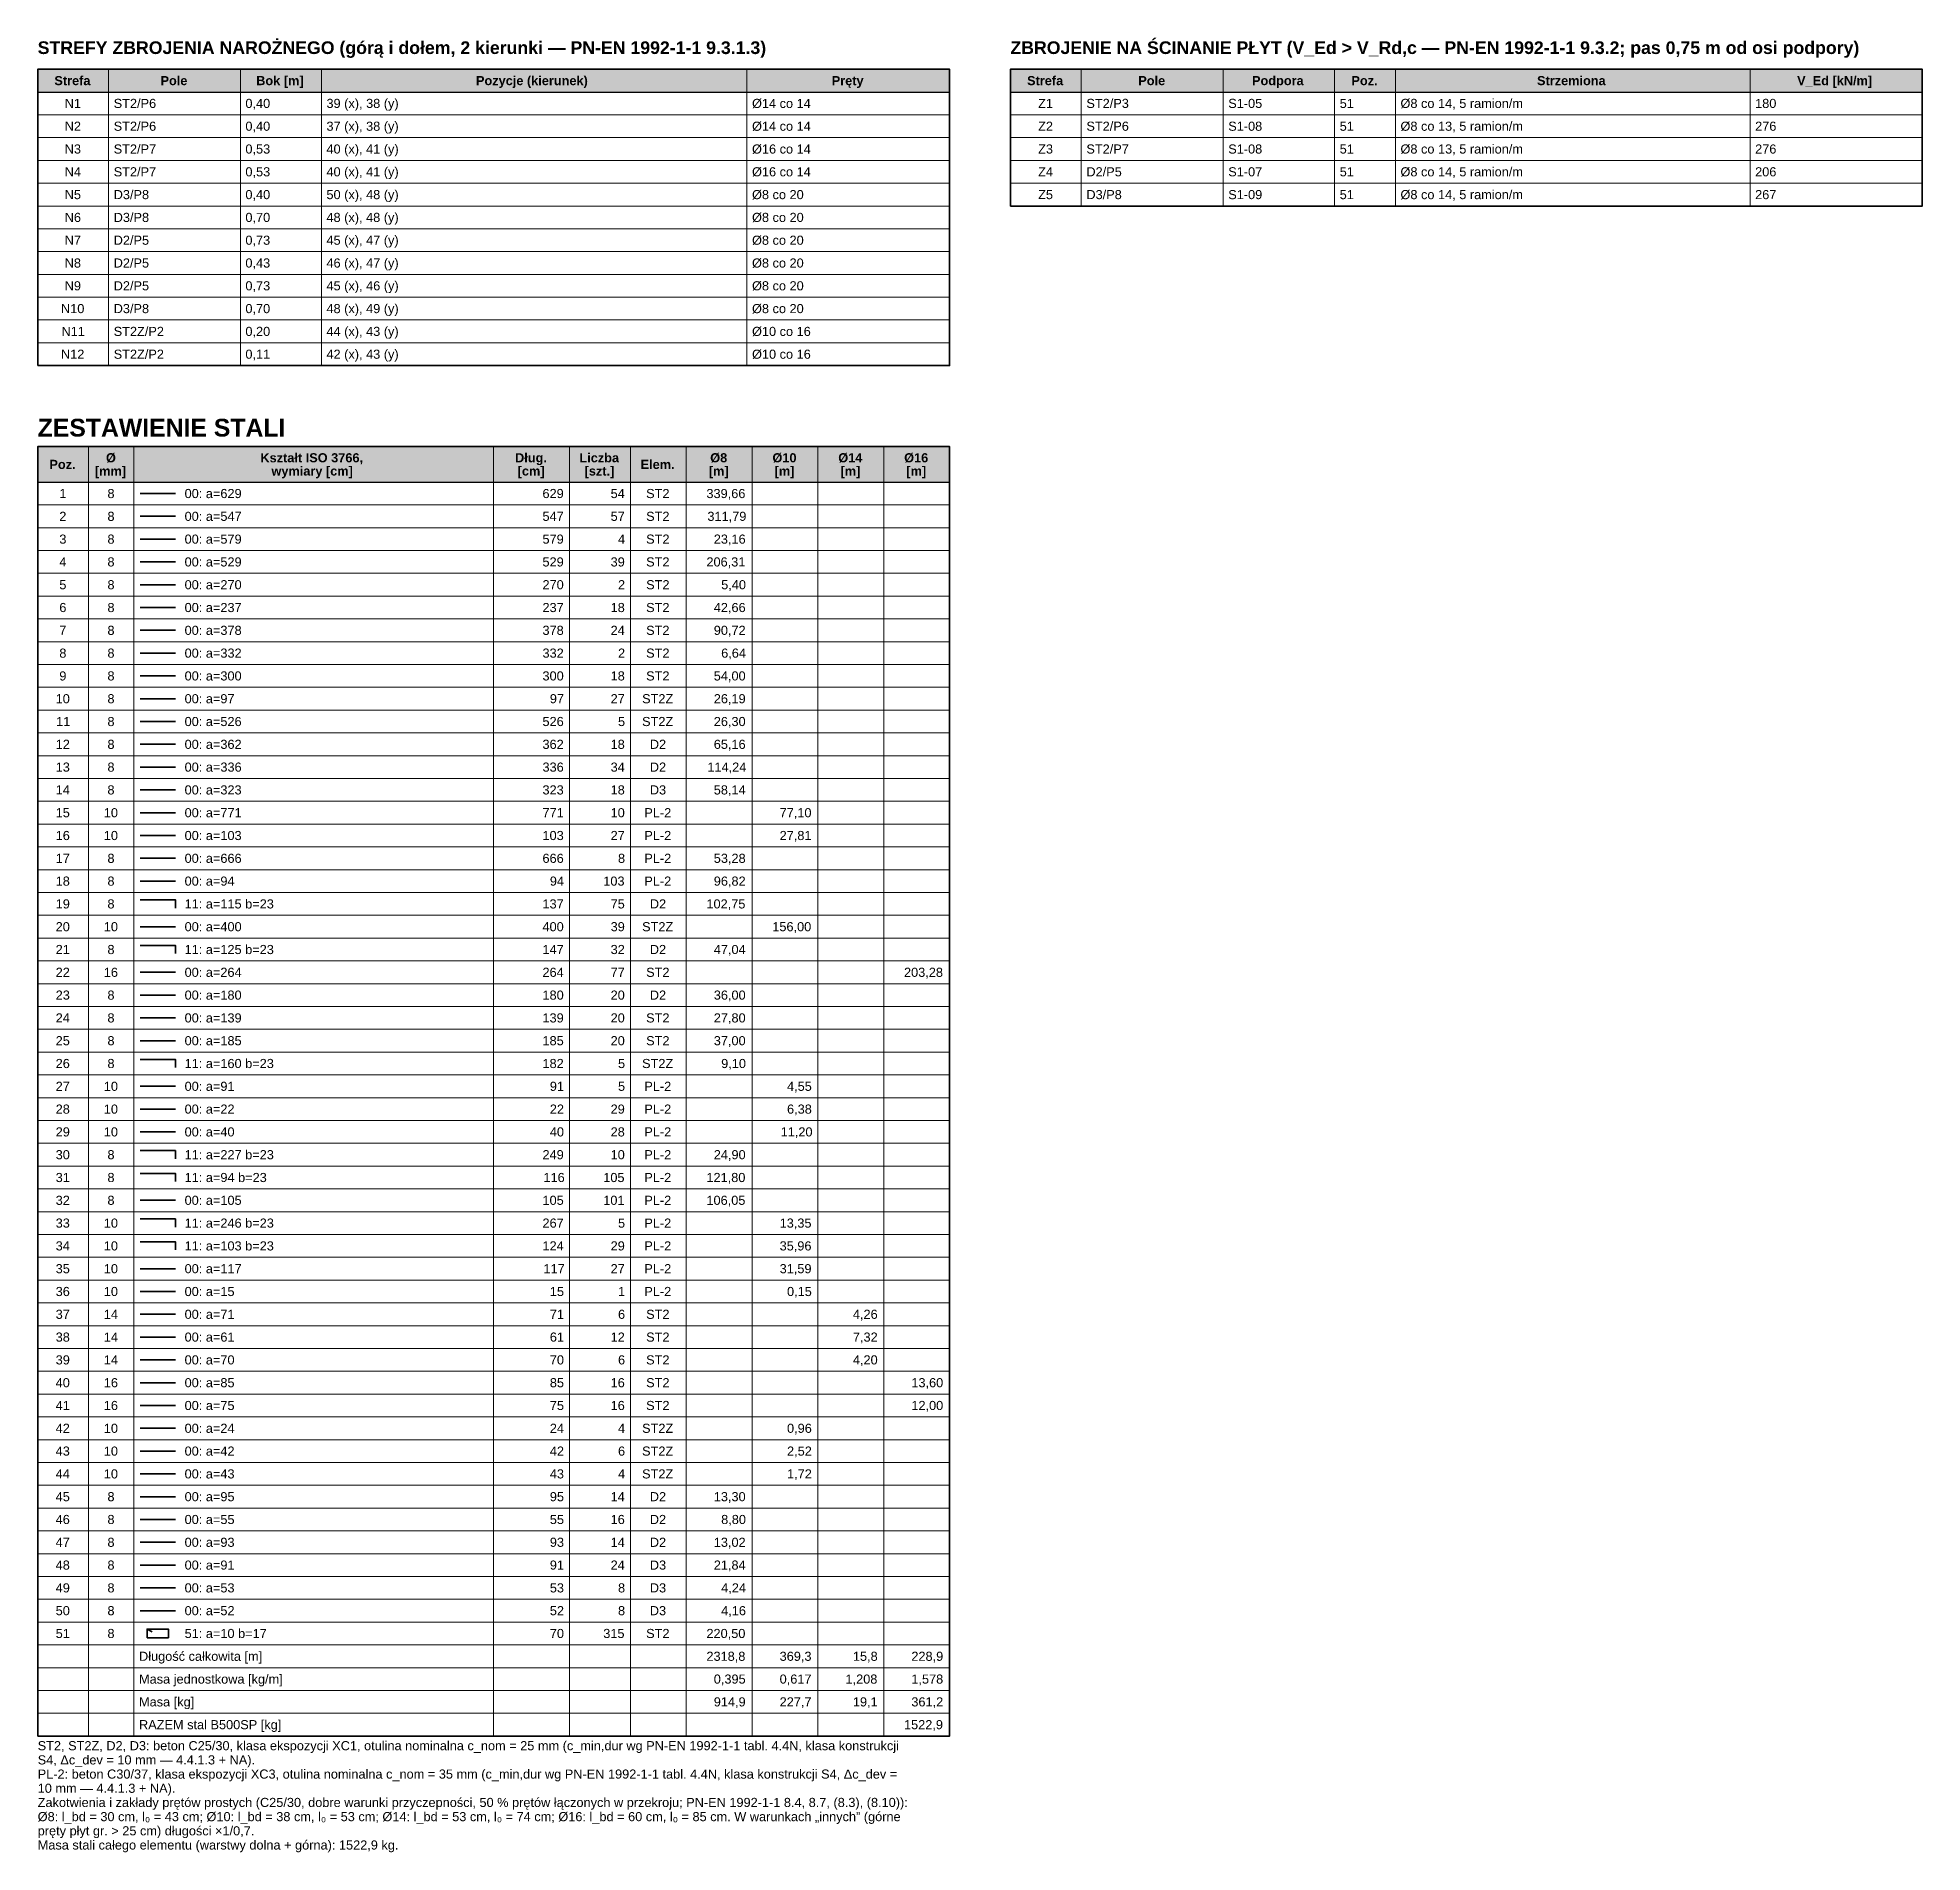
# Model space of a CAD drawing. Header units: metres. Extents: x 0 to 0.372, y -0.358 to 0.
import ezdxf

# ---------------------------------------------------------------- set-up
doc = ezdxf.new("R2010")
doc.units = ezdxf.units.M
doc.layers.add('A-WIDOK', color=7, linetype='Continuous', lineweight=25)
doc.layers.add('R-OPISY', color=7, linetype='Continuous', lineweight=25)
doc.styles.add('PL_ARIAL', font='arial.ttf')
doc.styles.add('PL_ARIAL_B', font='arialbd.ttf')

msp = doc.modelspace()

# ---------------------------------------------------------------- hatches: boundary and pattern name
at = {"layer": 'R-OPISY', "true_color": 0xeeeeee}
for points in [[(0, -0.0105), (0.18, -0.0105), (0.18, -0.006), (0, -0.006)], [(0.192, -0.0105), (0.372, -0.0105), (0.372, -0.006), (0.192, -0.006)], [(0, -0.0875), (0.18, -0.0875), (0.18, -0.0805), (0, -0.0805)]]:
    msp.add_hatch(color=7, dxfattribs=at).paths.add_polyline_path(points)

# ---------------------------------------------------------------- linework, layer by layer
at = {"layer": 'R-OPISY', "lineweight": 35, "ltscale": 0.001}
for points in [[(0, -0.0645), (0.18, -0.0645), (0.18, -0.006), (0, -0.006)], [(0.192, -0.033), (0.372, -0.033), (0.372, -0.006), (0.192, -0.006)], [(0, -0.335), (0.18, -0.335), (0.18, -0.0805), (0, -0.0805)], [(0.0216, -0.31561), (0.0258, -0.31561), (0.0258, -0.31389), (0.0216, -0.31389)]]:
    msp.add_lwpolyline(points, close=True, dxfattribs=at)
at = {"layer": 'R-OPISY', "lineweight": 13, "ltscale": 0.001}
for points in [[(0.014, -0.0645), (0.014, -0.006)], [(0.04, -0.0645), (0.04, -0.006)], [(0.056, -0.0645), (0.056, -0.006)], [(0.14, -0.0645), (0.14, -0.006)], [(0.206, -0.033), (0.206, -0.006)], [(0.234, -0.033), (0.234, -0.006)], [(0.256, -0.033), (0.256, -0.006)], [(0.268, -0.033), (0.268, -0.006)], [(0.338, -0.033), (0.338, -0.006)], [(0, -0.015), (0.18, -0.015)], [(0.192, -0.015), (0.372, -0.015)], [(0, -0.0195), (0.18, -0.0195)], [(0.192, -0.0195), (0.372, -0.0195)], [(0, -0.024), (0.18, -0.024)], [(0.192, -0.024), (0.372, -0.024)], [(0, -0.0285), (0.18, -0.0285)], [(0.192, -0.0285), (0.372, -0.0285)], [(0, -0.033), (0.18, -0.033)], [(0.192, -0.033), (0.372, -0.033)], [(0, -0.0375), (0.18, -0.0375)], [(0, -0.042), (0.18, -0.042)], [(0, -0.0465), (0.18, -0.0465)], [(0, -0.051), (0.18, -0.051)], [(0, -0.0555), (0.18, -0.0555)], [(0, -0.06), (0.18, -0.06)], [(0, -0.0645), (0.18, -0.0645)], [(0.01, -0.335), (0.01, -0.0805)], [(0.019, -0.335), (0.019, -0.0805)], [(0.09, -0.335), (0.09, -0.0805)], [(0.105, -0.335), (0.105, -0.0805)], [(0.117, -0.335), (0.117, -0.0805)], [(0.128, -0.335), (0.128, -0.0805)], [(0.141, -0.335), (0.141, -0.0805)], [(0.154, -0.335), (0.154, -0.0805)], [(0.167, -0.335), (0.167, -0.0805)], [(0, -0.092), (0.18, -0.092)], [(0, -0.0965), (0.18, -0.0965)], [(0, -0.101), (0.18, -0.101)], [(0, -0.1055), (0.18, -0.1055)], [(0, -0.11), (0.18, -0.11)], [(0, -0.1145), (0.18, -0.1145)], [(0, -0.119), (0.18, -0.119)], [(0, -0.1235), (0.18, -0.1235)], [(0, -0.128), (0.18, -0.128)], [(0, -0.1325), (0.18, -0.1325)], [(0, -0.137), (0.18, -0.137)], [(0, -0.1415), (0.18, -0.1415)], [(0, -0.146), (0.18, -0.146)], [(0, -0.1505), (0.18, -0.1505)], [(0, -0.155), (0.18, -0.155)], [(0, -0.1595), (0.18, -0.1595)], [(0, -0.164), (0.18, -0.164)], [(0, -0.1685), (0.18, -0.1685)], [(0, -0.173), (0.18, -0.173)], [(0, -0.1775), (0.18, -0.1775)], [(0, -0.182), (0.18, -0.182)], [(0, -0.1865), (0.18, -0.1865)], [(0, -0.191), (0.18, -0.191)], [(0, -0.1955), (0.18, -0.1955)], [(0, -0.2), (0.18, -0.2)], [(0, -0.2045), (0.18, -0.2045)], [(0, -0.209), (0.18, -0.209)], [(0, -0.2135), (0.18, -0.2135)], [(0, -0.218), (0.18, -0.218)], [(0, -0.2225), (0.18, -0.2225)], [(0, -0.227), (0.18, -0.227)], [(0, -0.2315), (0.18, -0.2315)], [(0, -0.236), (0.18, -0.236)], [(0, -0.2405), (0.18, -0.2405)], [(0, -0.245), (0.18, -0.245)], [(0, -0.2495), (0.18, -0.2495)], [(0, -0.254), (0.18, -0.254)], [(0, -0.2585), (0.18, -0.2585)], [(0, -0.263), (0.18, -0.263)], [(0, -0.2675), (0.18, -0.2675)], [(0, -0.272), (0.18, -0.272)], [(0, -0.2765), (0.18, -0.2765)], [(0, -0.281), (0.18, -0.281)], [(0, -0.2855), (0.18, -0.2855)], [(0, -0.29), (0.18, -0.29)], [(0, -0.2945), (0.18, -0.2945)], [(0, -0.299), (0.18, -0.299)], [(0, -0.3035), (0.18, -0.3035)], [(0, -0.308), (0.18, -0.308)], [(0, -0.3125), (0.18, -0.3125)], [(0, -0.317), (0.18, -0.317)], [(0, -0.3215), (0.18, -0.3215)], [(0, -0.326), (0.18, -0.326)], [(0, -0.3305), (0.18, -0.3305)], [(0, -0.335), (0.18, -0.335)]]:
    msp.add_lwpolyline(points, dxfattribs=at)
at = {"layer": 'R-OPISY', "lineweight": 25, "ltscale": 0.001}
for points in [[(0, -0.0105), (0.18, -0.0105)], [(0.192, -0.0105), (0.372, -0.0105)], [(0, -0.0875), (0.18, -0.0875)]]:
    msp.add_lwpolyline(points, dxfattribs=at)
at = {"layer": 'R-OPISY', "lineweight": 35, "ltscale": 0.001}
for points in [[(0.0202, -0.08975), (0.0272, -0.08975)], [(0.0202, -0.09425), (0.0272, -0.09425)], [(0.0202, -0.09875), (0.0272, -0.09875)], [(0.0202, -0.10325), (0.0272, -0.10325)], [(0.0202, -0.10775), (0.0272, -0.10775)], [(0.0202, -0.11225), (0.0272, -0.11225)], [(0.0202, -0.11675), (0.0272, -0.11675)], [(0.0202, -0.12125), (0.0272, -0.12125)], [(0.0202, -0.12575), (0.0272, -0.12575)], [(0.0202, -0.13025), (0.0272, -0.13025)], [(0.0202, -0.13475), (0.0272, -0.13475)], [(0.0202, -0.13925), (0.0272, -0.13925)], [(0.0202, -0.14375), (0.0272, -0.14375)], [(0.0202, -0.14825), (0.0272, -0.14825)], [(0.0202, -0.15275), (0.0272, -0.15275)], [(0.0202, -0.15725), (0.0272, -0.15725)], [(0.0202, -0.16175), (0.0272, -0.16175)], [(0.0202, -0.16625), (0.0272, -0.16625)], [(0.0202, -0.16994), (0.0272, -0.16994), (0.0272, -0.17156)], [(0.0202, -0.17525), (0.0272, -0.17525)], [(0.0202, -0.17894), (0.0272, -0.17894), (0.0272, -0.18056)], [(0.0202, -0.18425), (0.0272, -0.18425)], [(0.0202, -0.18875), (0.0272, -0.18875)], [(0.0202, -0.19325), (0.0272, -0.19325)], [(0.0202, -0.19775), (0.0272, -0.19775)], [(0.0202, -0.20144), (0.0272, -0.20144), (0.0272, -0.20306)], [(0.0202, -0.20675), (0.0272, -0.20675)], [(0.0202, -0.21125), (0.0272, -0.21125)], [(0.0202, -0.21575), (0.0272, -0.21575)], [(0.0202, -0.21944), (0.0272, -0.21944), (0.0272, -0.22106)], [(0.0202, -0.22394), (0.0272, -0.22394), (0.0272, -0.22556)], [(0.0202, -0.22925), (0.0272, -0.22925)], [(0.0202, -0.23294), (0.0272, -0.23294), (0.0272, -0.23456)], [(0.0202, -0.23744), (0.0272, -0.23744), (0.0272, -0.23906)], [(0.0202, -0.24275), (0.0272, -0.24275)], [(0.0202, -0.24725), (0.0272, -0.24725)], [(0.0202, -0.25175), (0.0272, -0.25175)], [(0.0202, -0.25625), (0.0272, -0.25625)], [(0.0202, -0.26075), (0.0272, -0.26075)], [(0.0202, -0.26525), (0.0272, -0.26525)], [(0.0202, -0.26975), (0.0272, -0.26975)], [(0.0202, -0.27425), (0.0272, -0.27425)], [(0.0202, -0.27875), (0.0272, -0.27875)], [(0.0202, -0.28325), (0.0272, -0.28325)], [(0.0202, -0.28775), (0.0272, -0.28775)], [(0.0202, -0.29225), (0.0272, -0.29225)], [(0.0202, -0.29675), (0.0272, -0.29675)], [(0.0202, -0.30125), (0.0272, -0.30125)], [(0.0202, -0.30575), (0.0272, -0.30575)], [(0.0202, -0.31025), (0.0272, -0.31025)], [(0.0216, -0.31389), (0.02258, -0.31443)]]:
    msp.add_lwpolyline(points, dxfattribs=at)

# ---------------------------------------------------------------- texts
at = {"layer": 'A-WIDOK', "style": 'PL_ARIAL'}
for s, p in [('ST2, ST2Z, D2, D3: beton C25/30, klasa ekspozycji XC1, otulina nominalna c_nom = 25 mm (c_min,dur wg PN-EN 1992-1-1 tabl. 4.4N, klasa konstrukcji', (0, -0.3378)), ('S4, Δc_dev = 10 mm — 4.4.1.3 + NA).', (0, -0.3406)), ('PL-2: beton C30/37, klasa ekspozycji XC3, otulina nominalna c_nom = 35 mm (c_min,dur wg PN-EN 1992-1-1 tabl. 4.4N, klasa konstrukcji S4, Δc_dev =', (0, -0.3434)), ('10 mm — 4.4.1.3 + NA).', (0, -0.3462)), ('Zakotwienia i zakłady prętów prostych (C25/30, dobre warunki przyczepności, 50 % prętów łączonych w przekroju; PN-EN 1992-1-1 8.4, 8.7, (8.3), (8.10)):', (0, -0.349)), ('Ø8: l_bd = 30 cm, l₀ = 43 cm; Ø10: l_bd = 38 cm, l₀ = 53 cm; Ø14: l_bd = 53 cm, l₀ = 74 cm; Ø16: l_bd = 60 cm, l₀ = 85 cm. W warunkach „innych” (górne', (0, -0.3518)), ('pręty płyt gr. > 25 cm) długości ×1/0,7.', (0, -0.3546)), ('Masa stali całego elementu (warstwy dolna + górna): 1522,9 kg.', (0, -0.3574))]:
    msp.add_text(s, height=0.0018, dxfattribs=at).set_placement(p)
at = {"layer": 'R-OPISY'}
for s, height, style, p in [('STREFY ZBROJENIA NAROŻNEGO (górą i dołem, 2 kierunki — PN-EN 1992-1-1 9.3.1.3)', 0.0025, 'PL_ARIAL_B', (0, -0.003)), ('ZBROJENIE NA ŚCINANIE PŁYT (V_Ed > V_Rd,c — PN-EN 1992-1-1 9.3.2; pas 0,75 m od osi podpory)', 0.0025, 'PL_ARIAL_B', (0.192, -0.003)), ('Strefa', 0.0018, 'PL_ARIAL_B', (0.00329, -0.00915)), ('Pole', 0.0018, 'PL_ARIAL_B', (0.02424, -0.00915)), ('Bok [m]', 0.0018, 'PL_ARIAL_B', (0.04313, -0.00915)), ('Pozycje (kierunek)', 0.0018, 'PL_ARIAL_B', (0.08651, -0.00915)), ('Pręty', 0.0018, 'PL_ARIAL_B', (0.15673, -0.00915)), ('Strefa', 0.0018, 'PL_ARIAL_B', (0.19529, -0.00915)), ('Pole', 0.0018, 'PL_ARIAL_B', (0.21724, -0.00915)), ('Podpora', 0.0018, 'PL_ARIAL_B', (0.23969, -0.00915)), ('Poz.', 0.0018, 'PL_ARIAL_B', (0.25931, -0.00915)), ('Strzemiona', 0.0018, 'PL_ARIAL_B', (0.29595, -0.00915)), ('V_Ed [kN/m]', 0.0018, 'PL_ARIAL_B', (0.34729, -0.00915)), ('N1', 0.0018, 'PL_ARIAL', (0.00533, -0.01365)), ('ST2/P6', 0.0018, 'PL_ARIAL', (0.015, -0.01365)), ('0,40', 0.0018, 'PL_ARIAL', (0.041, -0.01365)), ('39 (x), 38 (y)', 0.0018, 'PL_ARIAL', (0.057, -0.01365)), ('Ø14 co 14', 0.0018, 'PL_ARIAL', (0.141, -0.01365)), ('Z1', 0.0018, 'PL_ARIAL', (0.19747, -0.01365)), ('ST2/P3', 0.0018, 'PL_ARIAL', (0.207, -0.01365)), ('S1-05', 0.0018, 'PL_ARIAL', (0.235, -0.01365)), ('51', 0.0018, 'PL_ARIAL', (0.257, -0.01365)), ('Ø8 co 14, 5 ramion/m', 0.0018, 'PL_ARIAL', (0.269, -0.01365)), ('180', 0.0018, 'PL_ARIAL', (0.339, -0.01365)), ('N2', 0.0018, 'PL_ARIAL', (0.00533, -0.01815)), ('ST2/P6', 0.0018, 'PL_ARIAL', (0.015, -0.01815)), ('0,40', 0.0018, 'PL_ARIAL', (0.041, -0.01815)), ('37 (x), 38 (y)', 0.0018, 'PL_ARIAL', (0.057, -0.01815)), ('Ø14 co 14', 0.0018, 'PL_ARIAL', (0.141, -0.01815)), ('Z2', 0.0018, 'PL_ARIAL', (0.19747, -0.01815)), ('ST2/P6', 0.0018, 'PL_ARIAL', (0.207, -0.01815)), ('S1-08', 0.0018, 'PL_ARIAL', (0.235, -0.01815)), ('51', 0.0018, 'PL_ARIAL', (0.257, -0.01815)), ('Ø8 co 13, 5 ramion/m', 0.0018, 'PL_ARIAL', (0.269, -0.01815)), ('276', 0.0018, 'PL_ARIAL', (0.339, -0.01815)), ('N3', 0.0018, 'PL_ARIAL', (0.00533, -0.02265)), ('ST2/P7', 0.0018, 'PL_ARIAL', (0.015, -0.02265)), ('0,53', 0.0018, 'PL_ARIAL', (0.041, -0.02265)), ('40 (x), 41 (y)', 0.0018, 'PL_ARIAL', (0.057, -0.02265)), ('Ø16 co 14', 0.0018, 'PL_ARIAL', (0.141, -0.02265)), ('Z3', 0.0018, 'PL_ARIAL', (0.19747, -0.02265)), ('ST2/P7', 0.0018, 'PL_ARIAL', (0.207, -0.02265)), ('S1-08', 0.0018, 'PL_ARIAL', (0.235, -0.02265)), ('51', 0.0018, 'PL_ARIAL', (0.257, -0.02265)), ('Ø8 co 13, 5 ramion/m', 0.0018, 'PL_ARIAL', (0.269, -0.02265)), ('276', 0.0018, 'PL_ARIAL', (0.339, -0.02265)), ('N4', 0.0018, 'PL_ARIAL', (0.00533, -0.02715)), ('ST2/P7', 0.0018, 'PL_ARIAL', (0.015, -0.02715)), ('0,53', 0.0018, 'PL_ARIAL', (0.041, -0.02715)), ('40 (x), 41 (y)', 0.0018, 'PL_ARIAL', (0.057, -0.02715)), ('Ø16 co 14', 0.0018, 'PL_ARIAL', (0.141, -0.02715)), ('Z4', 0.0018, 'PL_ARIAL', (0.19747, -0.02715)), ('D2/P5', 0.0018, 'PL_ARIAL', (0.207, -0.02715)), ('S1-07', 0.0018, 'PL_ARIAL', (0.235, -0.02715)), ('51', 0.0018, 'PL_ARIAL', (0.257, -0.02715)), ('Ø8 co 14, 5 ramion/m', 0.0018, 'PL_ARIAL', (0.269, -0.02715)), ('206', 0.0018, 'PL_ARIAL', (0.339, -0.02715)), ('D3/P8', 0.0018, 'PL_ARIAL', (0.015, -0.03165)), ('50 (x), 48 (y)', 0.0018, 'PL_ARIAL', (0.057, -0.03165)), ('D3/P8', 0.0018, 'PL_ARIAL', (0.207, -0.03165)), ('Ø8 co 14, 5 ramion/m', 0.0018, 'PL_ARIAL', (0.269, -0.03165)), ('N5', 0.0018, 'PL_ARIAL', (0.00533, -0.03165)), ('0,40', 0.0018, 'PL_ARIAL', (0.041, -0.03165)), ('Ø8 co 20', 0.0018, 'PL_ARIAL', (0.141, -0.03165)), ('Z5', 0.0018, 'PL_ARIAL', (0.19747, -0.03165)), ('S1-09', 0.0018, 'PL_ARIAL', (0.235, -0.03165)), ('51', 0.0018, 'PL_ARIAL', (0.257, -0.03165)), ('267', 0.0018, 'PL_ARIAL', (0.339, -0.03165)), ('N6', 0.0018, 'PL_ARIAL', (0.00533, -0.03615)), ('D3/P8', 0.0018, 'PL_ARIAL', (0.015, -0.03615)), ('0,70', 0.0018, 'PL_ARIAL', (0.041, -0.03615)), ('48 (x), 48 (y)', 0.0018, 'PL_ARIAL', (0.057, -0.03615)), ('Ø8 co 20', 0.0018, 'PL_ARIAL', (0.141, -0.03615)), ('N7', 0.0018, 'PL_ARIAL', (0.00533, -0.04065)), ('D2/P5', 0.0018, 'PL_ARIAL', (0.015, -0.04065)), ('0,73', 0.0018, 'PL_ARIAL', (0.041, -0.04065)), ('45 (x), 47 (y)', 0.0018, 'PL_ARIAL', (0.057, -0.04065)), ('Ø8 co 20', 0.0018, 'PL_ARIAL', (0.141, -0.04065)), ('N8', 0.0018, 'PL_ARIAL', (0.00533, -0.04515)), ('D2/P5', 0.0018, 'PL_ARIAL', (0.015, -0.04515)), ('0,43', 0.0018, 'PL_ARIAL', (0.041, -0.04515)), ('46 (x), 47 (y)', 0.0018, 'PL_ARIAL', (0.057, -0.04515)), ('Ø8 co 20', 0.0018, 'PL_ARIAL', (0.141, -0.04515)), ('N9', 0.0018, 'PL_ARIAL', (0.00533, -0.04965)), ('D2/P5', 0.0018, 'PL_ARIAL', (0.015, -0.04965)), ('0,73', 0.0018, 'PL_ARIAL', (0.041, -0.04965)), ('45 (x), 46 (y)', 0.0018, 'PL_ARIAL', (0.057, -0.04965)), ('Ø8 co 20', 0.0018, 'PL_ARIAL', (0.141, -0.04965)), ('N10', 0.0018, 'PL_ARIAL', (0.0046, -0.05415)), ('D3/P8', 0.0018, 'PL_ARIAL', (0.015, -0.05415)), ('0,70', 0.0018, 'PL_ARIAL', (0.041, -0.05415)), ('48 (x), 49 (y)', 0.0018, 'PL_ARIAL', (0.057, -0.05415)), ('Ø8 co 20', 0.0018, 'PL_ARIAL', (0.141, -0.05415)), ('N11', 0.0018, 'PL_ARIAL', (0.0047, -0.05865)), ('ST2Z/P2', 0.0018, 'PL_ARIAL', (0.015, -0.05865)), ('0,20', 0.0018, 'PL_ARIAL', (0.041, -0.05865)), ('44 (x), 43 (y)', 0.0018, 'PL_ARIAL', (0.057, -0.05865)), ('Ø10 co 16', 0.0018, 'PL_ARIAL', (0.141, -0.05865)), ('N12', 0.0018, 'PL_ARIAL', (0.0046, -0.06315)), ('ST2Z/P2', 0.0018, 'PL_ARIAL', (0.015, -0.06315)), ('0,11', 0.0018, 'PL_ARIAL', (0.041, -0.06315)), ('42 (x), 43 (y)', 0.0018, 'PL_ARIAL', (0.057, -0.06315)), ('Ø10 co 16', 0.0018, 'PL_ARIAL', (0.141, -0.06315)), ('ZESTAWIENIE STALI', 0.0035, 'PL_ARIAL_B', (0, -0.0785)), ('Ø', 0.0018, 'PL_ARIAL_B', (0.01348, -0.08359)), ('Kształt ISO 3766,', 0.0018, 'PL_ARIAL_B', (0.04396, -0.08359)), ('Dług.', 0.0018, 'PL_ARIAL_B', (0.09423, -0.08359)), ('Liczba', 0.0018, 'PL_ARIAL_B', (0.10693, -0.08359)), ('Ø8', 0.0018, 'PL_ARIAL_B', (0.13275, -0.08359)), ('Ø10', 0.0018, 'PL_ARIAL_B', (0.14503, -0.08359)), ('Ø14', 0.0018, 'PL_ARIAL_B', (0.15803, -0.08359)), ('Ø16', 0.0018, 'PL_ARIAL_B', (0.17103, -0.08359)), ('Poz.', 0.0018, 'PL_ARIAL_B', (0.00231, -0.0849)), ('[mm]', 0.0018, 'PL_ARIAL_B', (0.0113, -0.0862)), ('wymiary [cm]', 0.0018, 'PL_ARIAL_B', (0.04614, -0.0862)), ('[cm]', 0.0018, 'PL_ARIAL_B', (0.09474, -0.0862)), ('[szt.]', 0.0018, 'PL_ARIAL_B', (0.10795, -0.0862)), ('Elem.', 0.0018, 'PL_ARIAL_B', (0.11901, -0.0849)), ('[m]', 0.0018, 'PL_ARIAL_B', (0.13247, -0.0862)), ('[m]', 0.0018, 'PL_ARIAL_B', (0.14547, -0.0862)), ('[m]', 0.0018, 'PL_ARIAL_B', (0.15847, -0.0862)), ('[m]', 0.0018, 'PL_ARIAL_B', (0.17147, -0.0862)), ('1', 0.0018, 'PL_ARIAL', (0.00427, -0.09065)), ('8', 0.0018, 'PL_ARIAL', (0.01377, -0.09065)), ('00: a=629', 0.0018, 'PL_ARIAL', (0.029, -0.09065)), ('629', 0.0018, 'PL_ARIAL', (0.09964, -0.09065)), ('54', 0.0018, 'PL_ARIAL', (0.11309, -0.09065)), ('ST2', 0.0018, 'PL_ARIAL', (0.1201, -0.09065)), ('339,66', 0.0018, 'PL_ARIAL', (0.132, -0.09065)), ('2', 0.0018, 'PL_ARIAL', (0.00427, -0.09515)), ('8', 0.0018, 'PL_ARIAL', (0.01377, -0.09515)), ('00: a=547', 0.0018, 'PL_ARIAL', (0.029, -0.09515)), ('547', 0.0018, 'PL_ARIAL', (0.09964, -0.09515)), ('57', 0.0018, 'PL_ARIAL', (0.11309, -0.09515)), ('ST2', 0.0018, 'PL_ARIAL', (0.1201, -0.09515)), ('311,79', 0.0018, 'PL_ARIAL', (0.13219, -0.09515)), ('3', 0.0018, 'PL_ARIAL', (0.00427, -0.09965)), ('8', 0.0018, 'PL_ARIAL', (0.01377, -0.09965)), ('00: a=579', 0.0018, 'PL_ARIAL', (0.029, -0.09965)), ('579', 0.0018, 'PL_ARIAL', (0.09964, -0.09965)), ('4', 0.0018, 'PL_ARIAL', (0.11455, -0.09965)), ('ST2', 0.0018, 'PL_ARIAL', (0.1201, -0.09965)), ('23,16', 0.0018, 'PL_ARIAL', (0.13345, -0.09965)), ('4', 0.0018, 'PL_ARIAL', (0.00427, -0.10415)), ('8', 0.0018, 'PL_ARIAL', (0.01377, -0.10415)), ('00: a=529', 0.0018, 'PL_ARIAL', (0.029, -0.10415)), ('529', 0.0018, 'PL_ARIAL', (0.09964, -0.10415)), ('39', 0.0018, 'PL_ARIAL', (0.11309, -0.10415)), ('ST2', 0.0018, 'PL_ARIAL', (0.1201, -0.10415)), ('206,31', 0.0018, 'PL_ARIAL', (0.132, -0.10415)), ('5', 0.0018, 'PL_ARIAL', (0.00427, -0.10865)), ('8', 0.0018, 'PL_ARIAL', (0.01377, -0.10865)), ('00: a=270', 0.0018, 'PL_ARIAL', (0.029, -0.10865)), ('270', 0.0018, 'PL_ARIAL', (0.09964, -0.10865)), ('2', 0.0018, 'PL_ARIAL', (0.11455, -0.10865)), ('ST2', 0.0018, 'PL_ARIAL', (0.1201, -0.10865)), ('5,40', 0.0018, 'PL_ARIAL', (0.13491, -0.10865)), ('6', 0.0018, 'PL_ARIAL', (0.00427, -0.11315)), ('8', 0.0018, 'PL_ARIAL', (0.01377, -0.11315)), ('00: a=237', 0.0018, 'PL_ARIAL', (0.029, -0.11315)), ('237', 0.0018, 'PL_ARIAL', (0.09964, -0.11315)), ('18', 0.0018, 'PL_ARIAL', (0.11309, -0.11315)), ('ST2', 0.0018, 'PL_ARIAL', (0.1201, -0.11315)), ('42,66', 0.0018, 'PL_ARIAL', (0.13345, -0.11315)), ('7', 0.0018, 'PL_ARIAL', (0.00427, -0.11765)), ('8', 0.0018, 'PL_ARIAL', (0.01377, -0.11765)), ('00: a=378', 0.0018, 'PL_ARIAL', (0.029, -0.11765)), ('378', 0.0018, 'PL_ARIAL', (0.09964, -0.11765)), ('24', 0.0018, 'PL_ARIAL', (0.11309, -0.11765)), ('ST2', 0.0018, 'PL_ARIAL', (0.1201, -0.11765)), ('90,72', 0.0018, 'PL_ARIAL', (0.13345, -0.11765)), ('8', 0.0018, 'PL_ARIAL', (0.00427, -0.12215)), ('8', 0.0018, 'PL_ARIAL', (0.01377, -0.12215)), ('00: a=332', 0.0018, 'PL_ARIAL', (0.029, -0.12215)), ('332', 0.0018, 'PL_ARIAL', (0.09964, -0.12215)), ('2', 0.0018, 'PL_ARIAL', (0.11455, -0.12215)), ('ST2', 0.0018, 'PL_ARIAL', (0.1201, -0.12215)), ('6,64', 0.0018, 'PL_ARIAL', (0.13491, -0.12215)), ('9', 0.0018, 'PL_ARIAL', (0.00427, -0.12665)), ('8', 0.0018, 'PL_ARIAL', (0.01377, -0.12665)), ('00: a=300', 0.0018, 'PL_ARIAL', (0.029, -0.12665)), ('300', 0.0018, 'PL_ARIAL', (0.09964, -0.12665)), ('18', 0.0018, 'PL_ARIAL', (0.11309, -0.12665)), ('ST2', 0.0018, 'PL_ARIAL', (0.1201, -0.12665)), ('54,00', 0.0018, 'PL_ARIAL', (0.13345, -0.12665)), ('10', 0.0018, 'PL_ARIAL', (0.00355, -0.13115)), ('8', 0.0018, 'PL_ARIAL', (0.01377, -0.13115)), ('00: a=97', 0.0018, 'PL_ARIAL', (0.029, -0.13115)), ('97', 0.0018, 'PL_ARIAL', (0.10109, -0.13115)), ('27', 0.0018, 'PL_ARIAL', (0.11309, -0.13115)), ('ST2Z', 0.0018, 'PL_ARIAL', (0.1193, -0.13115)), ('26,19', 0.0018, 'PL_ARIAL', (0.13345, -0.13115)), ('11', 0.0018, 'PL_ARIAL', (0.00364, -0.13565)), ('8', 0.0018, 'PL_ARIAL', (0.01377, -0.13565)), ('00: a=526', 0.0018, 'PL_ARIAL', (0.029, -0.13565)), ('526', 0.0018, 'PL_ARIAL', (0.09964, -0.13565)), ('5', 0.0018, 'PL_ARIAL', (0.11455, -0.13565)), ('ST2Z', 0.0018, 'PL_ARIAL', (0.1193, -0.13565)), ('26,30', 0.0018, 'PL_ARIAL', (0.13345, -0.13565)), ('12', 0.0018, 'PL_ARIAL', (0.00355, -0.14015)), ('8', 0.0018, 'PL_ARIAL', (0.01377, -0.14015)), ('00: a=362', 0.0018, 'PL_ARIAL', (0.029, -0.14015)), ('362', 0.0018, 'PL_ARIAL', (0.09964, -0.14015)), ('18', 0.0018, 'PL_ARIAL', (0.11309, -0.14015)), ('D2', 0.0018, 'PL_ARIAL', (0.12083, -0.14015)), ('65,16', 0.0018, 'PL_ARIAL', (0.13345, -0.14015)), ('13', 0.0018, 'PL_ARIAL', (0.00355, -0.14465)), ('8', 0.0018, 'PL_ARIAL', (0.01377, -0.14465)), ('00: a=336', 0.0018, 'PL_ARIAL', (0.029, -0.14465)), ('336', 0.0018, 'PL_ARIAL', (0.09964, -0.14465)), ('34', 0.0018, 'PL_ARIAL', (0.11309, -0.14465)), ('D2', 0.0018, 'PL_ARIAL', (0.12083, -0.14465)), ('114,24', 0.0018, 'PL_ARIAL', (0.13219, -0.14465)), ('14', 0.0018, 'PL_ARIAL', (0.00355, -0.14915)), ('8', 0.0018, 'PL_ARIAL', (0.01377, -0.14915)), ('00: a=323', 0.0018, 'PL_ARIAL', (0.029, -0.14915)), ('323', 0.0018, 'PL_ARIAL', (0.09964, -0.14915)), ('18', 0.0018, 'PL_ARIAL', (0.11309, -0.14915)), ('D3', 0.0018, 'PL_ARIAL', (0.12083, -0.14915)), ('58,14', 0.0018, 'PL_ARIAL', (0.13345, -0.14915)), ('15', 0.0018, 'PL_ARIAL', (0.00355, -0.15365)), ('10', 0.0018, 'PL_ARIAL', (0.01305, -0.15365)), ('00: a=771', 0.0018, 'PL_ARIAL', (0.029, -0.15365)), ('771', 0.0018, 'PL_ARIAL', (0.09964, -0.15365)), ('10', 0.0018, 'PL_ARIAL', (0.11309, -0.15365)), ('PL-2', 0.0018, 'PL_ARIAL', (0.11974, -0.15365)), ('77,10', 0.0018, 'PL_ARIAL', (0.14645, -0.15365)), ('16', 0.0018, 'PL_ARIAL', (0.00355, -0.15815)), ('10', 0.0018, 'PL_ARIAL', (0.01305, -0.15815)), ('00: a=103', 0.0018, 'PL_ARIAL', (0.029, -0.15815)), ('103', 0.0018, 'PL_ARIAL', (0.09964, -0.15815)), ('27', 0.0018, 'PL_ARIAL', (0.11309, -0.15815)), ('PL-2', 0.0018, 'PL_ARIAL', (0.11974, -0.15815)), ('27,81', 0.0018, 'PL_ARIAL', (0.14645, -0.15815)), ('17', 0.0018, 'PL_ARIAL', (0.00355, -0.16265)), ('8', 0.0018, 'PL_ARIAL', (0.01377, -0.16265)), ('00: a=666', 0.0018, 'PL_ARIAL', (0.029, -0.16265)), ('666', 0.0018, 'PL_ARIAL', (0.09964, -0.16265)), ('8', 0.0018, 'PL_ARIAL', (0.11455, -0.16265)), ('PL-2', 0.0018, 'PL_ARIAL', (0.11974, -0.16265)), ('53,28', 0.0018, 'PL_ARIAL', (0.13345, -0.16265)), ('18', 0.0018, 'PL_ARIAL', (0.00355, -0.16715)), ('8', 0.0018, 'PL_ARIAL', (0.01377, -0.16715)), ('00: a=94', 0.0018, 'PL_ARIAL', (0.029, -0.16715)), ('94', 0.0018, 'PL_ARIAL', (0.10109, -0.16715)), ('103', 0.0018, 'PL_ARIAL', (0.11164, -0.16715)), ('PL-2', 0.0018, 'PL_ARIAL', (0.11974, -0.16715)), ('96,82', 0.0018, 'PL_ARIAL', (0.13345, -0.16715)), ('19', 0.0018, 'PL_ARIAL', (0.00355, -0.17165)), ('8', 0.0018, 'PL_ARIAL', (0.01377, -0.17165)), ('11: a=115 b=23', 0.0018, 'PL_ARIAL', (0.029, -0.17165)), ('137', 0.0018, 'PL_ARIAL', (0.09964, -0.17165)), ('75', 0.0018, 'PL_ARIAL', (0.11309, -0.17165)), ('D2', 0.0018, 'PL_ARIAL', (0.12083, -0.17165)), ('102,75', 0.0018, 'PL_ARIAL', (0.132, -0.17165)), ('20', 0.0018, 'PL_ARIAL', (0.00355, -0.17615)), ('10', 0.0018, 'PL_ARIAL', (0.01305, -0.17615)), ('00: a=400', 0.0018, 'PL_ARIAL', (0.029, -0.17615)), ('400', 0.0018, 'PL_ARIAL', (0.09964, -0.17615)), ('39', 0.0018, 'PL_ARIAL', (0.11309, -0.17615)), ('ST2Z', 0.0018, 'PL_ARIAL', (0.1193, -0.17615)), ('156,00', 0.0018, 'PL_ARIAL', (0.145, -0.17615)), ('21', 0.0018, 'PL_ARIAL', (0.00355, -0.18065)), ('8', 0.0018, 'PL_ARIAL', (0.01377, -0.18065)), ('11: a=125 b=23', 0.0018, 'PL_ARIAL', (0.029, -0.18065)), ('147', 0.0018, 'PL_ARIAL', (0.09964, -0.18065)), ('32', 0.0018, 'PL_ARIAL', (0.11309, -0.18065)), ('D2', 0.0018, 'PL_ARIAL', (0.12083, -0.18065)), ('47,04', 0.0018, 'PL_ARIAL', (0.13345, -0.18065)), ('22', 0.0018, 'PL_ARIAL', (0.00355, -0.18515)), ('16', 0.0018, 'PL_ARIAL', (0.01305, -0.18515)), ('00: a=264', 0.0018, 'PL_ARIAL', (0.029, -0.18515)), ('264', 0.0018, 'PL_ARIAL', (0.09964, -0.18515)), ('77', 0.0018, 'PL_ARIAL', (0.11309, -0.18515)), ('ST2', 0.0018, 'PL_ARIAL', (0.1201, -0.18515)), ('203,28', 0.0018, 'PL_ARIAL', (0.171, -0.18515)), ('23', 0.0018, 'PL_ARIAL', (0.00355, -0.18965)), ('8', 0.0018, 'PL_ARIAL', (0.01377, -0.18965)), ('00: a=180', 0.0018, 'PL_ARIAL', (0.029, -0.18965)), ('180', 0.0018, 'PL_ARIAL', (0.09964, -0.18965)), ('20', 0.0018, 'PL_ARIAL', (0.11309, -0.18965)), ('D2', 0.0018, 'PL_ARIAL', (0.12083, -0.18965)), ('36,00', 0.0018, 'PL_ARIAL', (0.13345, -0.18965)), ('24', 0.0018, 'PL_ARIAL', (0.00355, -0.19415)), ('8', 0.0018, 'PL_ARIAL', (0.01377, -0.19415)), ('00: a=139', 0.0018, 'PL_ARIAL', (0.029, -0.19415)), ('139', 0.0018, 'PL_ARIAL', (0.09964, -0.19415)), ('20', 0.0018, 'PL_ARIAL', (0.11309, -0.19415)), ('ST2', 0.0018, 'PL_ARIAL', (0.1201, -0.19415)), ('27,80', 0.0018, 'PL_ARIAL', (0.13345, -0.19415)), ('25', 0.0018, 'PL_ARIAL', (0.00355, -0.19865)), ('8', 0.0018, 'PL_ARIAL', (0.01377, -0.19865)), ('00: a=185', 0.0018, 'PL_ARIAL', (0.029, -0.19865)), ('185', 0.0018, 'PL_ARIAL', (0.09964, -0.19865)), ('20', 0.0018, 'PL_ARIAL', (0.11309, -0.19865)), ('ST2', 0.0018, 'PL_ARIAL', (0.1201, -0.19865)), ('37,00', 0.0018, 'PL_ARIAL', (0.13345, -0.19865)), ('26', 0.0018, 'PL_ARIAL', (0.00355, -0.20315)), ('8', 0.0018, 'PL_ARIAL', (0.01377, -0.20315)), ('11: a=160 b=23', 0.0018, 'PL_ARIAL', (0.029, -0.20315)), ('182', 0.0018, 'PL_ARIAL', (0.09964, -0.20315)), ('5', 0.0018, 'PL_ARIAL', (0.11455, -0.20315)), ('ST2Z', 0.0018, 'PL_ARIAL', (0.1193, -0.20315)), ('9,10', 0.0018, 'PL_ARIAL', (0.13491, -0.20315)), ('27', 0.0018, 'PL_ARIAL', (0.00355, -0.20765)), ('10', 0.0018, 'PL_ARIAL', (0.01305, -0.20765)), ('00: a=91', 0.0018, 'PL_ARIAL', (0.029, -0.20765)), ('91', 0.0018, 'PL_ARIAL', (0.10109, -0.20765)), ('5', 0.0018, 'PL_ARIAL', (0.11455, -0.20765)), ('PL-2', 0.0018, 'PL_ARIAL', (0.11974, -0.20765)), ('4,55', 0.0018, 'PL_ARIAL', (0.14791, -0.20765)), ('28', 0.0018, 'PL_ARIAL', (0.00355, -0.21215)), ('10', 0.0018, 'PL_ARIAL', (0.01305, -0.21215)), ('00: a=22', 0.0018, 'PL_ARIAL', (0.029, -0.21215)), ('22', 0.0018, 'PL_ARIAL', (0.10109, -0.21215)), ('29', 0.0018, 'PL_ARIAL', (0.11309, -0.21215)), ('PL-2', 0.0018, 'PL_ARIAL', (0.11974, -0.21215)), ('6,38', 0.0018, 'PL_ARIAL', (0.14791, -0.21215)), ('29', 0.0018, 'PL_ARIAL', (0.00355, -0.21665)), ('10', 0.0018, 'PL_ARIAL', (0.01305, -0.21665)), ('00: a=40', 0.0018, 'PL_ARIAL', (0.029, -0.21665)), ('40', 0.0018, 'PL_ARIAL', (0.10109, -0.21665)), ('28', 0.0018, 'PL_ARIAL', (0.11309, -0.21665)), ('PL-2', 0.0018, 'PL_ARIAL', (0.11974, -0.21665)), ('11,20', 0.0018, 'PL_ARIAL', (0.14665, -0.21665)), ('30', 0.0018, 'PL_ARIAL', (0.00355, -0.22115)), ('8', 0.0018, 'PL_ARIAL', (0.01377, -0.22115)), ('11: a=227 b=23', 0.0018, 'PL_ARIAL', (0.029, -0.22115)), ('249', 0.0018, 'PL_ARIAL', (0.09964, -0.22115)), ('10', 0.0018, 'PL_ARIAL', (0.11309, -0.22115)), ('PL-2', 0.0018, 'PL_ARIAL', (0.11974, -0.22115)), ('24,90', 0.0018, 'PL_ARIAL', (0.13345, -0.22115)), ('31', 0.0018, 'PL_ARIAL', (0.00355, -0.22565)), ('8', 0.0018, 'PL_ARIAL', (0.01377, -0.22565)), ('11: a=94 b=23', 0.0018, 'PL_ARIAL', (0.029, -0.22565)), ('116', 0.0018, 'PL_ARIAL', (0.09983, -0.22565)), ('105', 0.0018, 'PL_ARIAL', (0.11164, -0.22565)), ('PL-2', 0.0018, 'PL_ARIAL', (0.11974, -0.22565)), ('121,80', 0.0018, 'PL_ARIAL', (0.132, -0.22565)), ('32', 0.0018, 'PL_ARIAL', (0.00355, -0.23015)), ('8', 0.0018, 'PL_ARIAL', (0.01377, -0.23015)), ('00: a=105', 0.0018, 'PL_ARIAL', (0.029, -0.23015)), ('105', 0.0018, 'PL_ARIAL', (0.09964, -0.23015)), ('101', 0.0018, 'PL_ARIAL', (0.11164, -0.23015)), ('PL-2', 0.0018, 'PL_ARIAL', (0.11974, -0.23015)), ('106,05', 0.0018, 'PL_ARIAL', (0.132, -0.23015)), ('33', 0.0018, 'PL_ARIAL', (0.00355, -0.23465)), ('10', 0.0018, 'PL_ARIAL', (0.01305, -0.23465)), ('11: a=246 b=23', 0.0018, 'PL_ARIAL', (0.029, -0.23465)), ('267', 0.0018, 'PL_ARIAL', (0.09964, -0.23465)), ('5', 0.0018, 'PL_ARIAL', (0.11455, -0.23465)), ('PL-2', 0.0018, 'PL_ARIAL', (0.11974, -0.23465)), ('13,35', 0.0018, 'PL_ARIAL', (0.14645, -0.23465)), ('34', 0.0018, 'PL_ARIAL', (0.00355, -0.23915)), ('10', 0.0018, 'PL_ARIAL', (0.01305, -0.23915)), ('11: a=103 b=23', 0.0018, 'PL_ARIAL', (0.029, -0.23915)), ('124', 0.0018, 'PL_ARIAL', (0.09964, -0.23915)), ('29', 0.0018, 'PL_ARIAL', (0.11309, -0.23915)), ('PL-2', 0.0018, 'PL_ARIAL', (0.11974, -0.23915)), ('35,96', 0.0018, 'PL_ARIAL', (0.14645, -0.23915)), ('35', 0.0018, 'PL_ARIAL', (0.00355, -0.24365)), ('10', 0.0018, 'PL_ARIAL', (0.01305, -0.24365)), ('00: a=117', 0.0018, 'PL_ARIAL', (0.029, -0.24365)), ('117', 0.0018, 'PL_ARIAL', (0.09983, -0.24365)), ('27', 0.0018, 'PL_ARIAL', (0.11309, -0.24365)), ('PL-2', 0.0018, 'PL_ARIAL', (0.11974, -0.24365)), ('31,59', 0.0018, 'PL_ARIAL', (0.14645, -0.24365)), ('36', 0.0018, 'PL_ARIAL', (0.00355, -0.24815)), ('10', 0.0018, 'PL_ARIAL', (0.01305, -0.24815)), ('00: a=15', 0.0018, 'PL_ARIAL', (0.029, -0.24815)), ('15', 0.0018, 'PL_ARIAL', (0.10109, -0.24815)), ('1', 0.0018, 'PL_ARIAL', (0.11455, -0.24815)), ('PL-2', 0.0018, 'PL_ARIAL', (0.11974, -0.24815)), ('0,15', 0.0018, 'PL_ARIAL', (0.14791, -0.24815)), ('37', 0.0018, 'PL_ARIAL', (0.00355, -0.25265)), ('14', 0.0018, 'PL_ARIAL', (0.01305, -0.25265)), ('00: a=71', 0.0018, 'PL_ARIAL', (0.029, -0.25265)), ('71', 0.0018, 'PL_ARIAL', (0.10109, -0.25265)), ('6', 0.0018, 'PL_ARIAL', (0.11455, -0.25265)), ('ST2', 0.0018, 'PL_ARIAL', (0.1201, -0.25265)), ('4,26', 0.0018, 'PL_ARIAL', (0.16091, -0.25265)), ('38', 0.0018, 'PL_ARIAL', (0.00355, -0.25715)), ('14', 0.0018, 'PL_ARIAL', (0.01305, -0.25715)), ('00: a=61', 0.0018, 'PL_ARIAL', (0.029, -0.25715)), ('61', 0.0018, 'PL_ARIAL', (0.10109, -0.25715)), ('12', 0.0018, 'PL_ARIAL', (0.11309, -0.25715)), ('ST2', 0.0018, 'PL_ARIAL', (0.1201, -0.25715)), ('7,32', 0.0018, 'PL_ARIAL', (0.16091, -0.25715)), ('39', 0.0018, 'PL_ARIAL', (0.00355, -0.26165)), ('14', 0.0018, 'PL_ARIAL', (0.01305, -0.26165)), ('00: a=70', 0.0018, 'PL_ARIAL', (0.029, -0.26165)), ('70', 0.0018, 'PL_ARIAL', (0.10109, -0.26165)), ('6', 0.0018, 'PL_ARIAL', (0.11455, -0.26165)), ('ST2', 0.0018, 'PL_ARIAL', (0.1201, -0.26165)), ('4,20', 0.0018, 'PL_ARIAL', (0.16091, -0.26165)), ('40', 0.0018, 'PL_ARIAL', (0.00355, -0.26615)), ('16', 0.0018, 'PL_ARIAL', (0.01305, -0.26615)), ('00: a=85', 0.0018, 'PL_ARIAL', (0.029, -0.26615)), ('85', 0.0018, 'PL_ARIAL', (0.10109, -0.26615)), ('16', 0.0018, 'PL_ARIAL', (0.11309, -0.26615)), ('ST2', 0.0018, 'PL_ARIAL', (0.1201, -0.26615)), ('13,60', 0.0018, 'PL_ARIAL', (0.17245, -0.26615)), ('41', 0.0018, 'PL_ARIAL', (0.00355, -0.27065)), ('16', 0.0018, 'PL_ARIAL', (0.01305, -0.27065)), ('00: a=75', 0.0018, 'PL_ARIAL', (0.029, -0.27065)), ('75', 0.0018, 'PL_ARIAL', (0.10109, -0.27065)), ('16', 0.0018, 'PL_ARIAL', (0.11309, -0.27065)), ('ST2', 0.0018, 'PL_ARIAL', (0.1201, -0.27065)), ('12,00', 0.0018, 'PL_ARIAL', (0.17245, -0.27065)), ('42', 0.0018, 'PL_ARIAL', (0.00355, -0.27515)), ('10', 0.0018, 'PL_ARIAL', (0.01305, -0.27515)), ('00: a=24', 0.0018, 'PL_ARIAL', (0.029, -0.27515)), ('24', 0.0018, 'PL_ARIAL', (0.10109, -0.27515)), ('4', 0.0018, 'PL_ARIAL', (0.11455, -0.27515)), ('ST2Z', 0.0018, 'PL_ARIAL', (0.1193, -0.27515)), ('0,96', 0.0018, 'PL_ARIAL', (0.14791, -0.27515)), ('43', 0.0018, 'PL_ARIAL', (0.00355, -0.27965)), ('10', 0.0018, 'PL_ARIAL', (0.01305, -0.27965)), ('00: a=42', 0.0018, 'PL_ARIAL', (0.029, -0.27965)), ('42', 0.0018, 'PL_ARIAL', (0.10109, -0.27965)), ('6', 0.0018, 'PL_ARIAL', (0.11455, -0.27965)), ('ST2Z', 0.0018, 'PL_ARIAL', (0.1193, -0.27965)), ('2,52', 0.0018, 'PL_ARIAL', (0.14791, -0.27965)), ('44', 0.0018, 'PL_ARIAL', (0.00355, -0.28415)), ('10', 0.0018, 'PL_ARIAL', (0.01305, -0.28415)), ('00: a=43', 0.0018, 'PL_ARIAL', (0.029, -0.28415)), ('43', 0.0018, 'PL_ARIAL', (0.10109, -0.28415)), ('4', 0.0018, 'PL_ARIAL', (0.11455, -0.28415)), ('ST2Z', 0.0018, 'PL_ARIAL', (0.1193, -0.28415)), ('1,72', 0.0018, 'PL_ARIAL', (0.14791, -0.28415)), ('45', 0.0018, 'PL_ARIAL', (0.00355, -0.28865)), ('8', 0.0018, 'PL_ARIAL', (0.01377, -0.28865)), ('00: a=95', 0.0018, 'PL_ARIAL', (0.029, -0.28865)), ('95', 0.0018, 'PL_ARIAL', (0.10109, -0.28865)), ('14', 0.0018, 'PL_ARIAL', (0.11309, -0.28865)), ('D2', 0.0018, 'PL_ARIAL', (0.12083, -0.28865)), ('13,30', 0.0018, 'PL_ARIAL', (0.13345, -0.28865)), ('46', 0.0018, 'PL_ARIAL', (0.00355, -0.29315)), ('8', 0.0018, 'PL_ARIAL', (0.01377, -0.29315)), ('00: a=55', 0.0018, 'PL_ARIAL', (0.029, -0.29315)), ('55', 0.0018, 'PL_ARIAL', (0.10109, -0.29315)), ('16', 0.0018, 'PL_ARIAL', (0.11309, -0.29315)), ('D2', 0.0018, 'PL_ARIAL', (0.12083, -0.29315)), ('8,80', 0.0018, 'PL_ARIAL', (0.13491, -0.29315)), ('47', 0.0018, 'PL_ARIAL', (0.00355, -0.29765)), ('8', 0.0018, 'PL_ARIAL', (0.01377, -0.29765)), ('00: a=93', 0.0018, 'PL_ARIAL', (0.029, -0.29765)), ('93', 0.0018, 'PL_ARIAL', (0.10109, -0.29765)), ('14', 0.0018, 'PL_ARIAL', (0.11309, -0.29765)), ('D2', 0.0018, 'PL_ARIAL', (0.12083, -0.29765)), ('13,02', 0.0018, 'PL_ARIAL', (0.13345, -0.29765)), ('48', 0.0018, 'PL_ARIAL', (0.00355, -0.30215)), ('8', 0.0018, 'PL_ARIAL', (0.01377, -0.30215)), ('00: a=91', 0.0018, 'PL_ARIAL', (0.029, -0.30215)), ('91', 0.0018, 'PL_ARIAL', (0.10109, -0.30215)), ('24', 0.0018, 'PL_ARIAL', (0.11309, -0.30215)), ('D3', 0.0018, 'PL_ARIAL', (0.12083, -0.30215)), ('21,84', 0.0018, 'PL_ARIAL', (0.13345, -0.30215)), ('49', 0.0018, 'PL_ARIAL', (0.00355, -0.30665)), ('8', 0.0018, 'PL_ARIAL', (0.01377, -0.30665)), ('00: a=53', 0.0018, 'PL_ARIAL', (0.029, -0.30665)), ('53', 0.0018, 'PL_ARIAL', (0.10109, -0.30665)), ('8', 0.0018, 'PL_ARIAL', (0.11455, -0.30665)), ('D3', 0.0018, 'PL_ARIAL', (0.12083, -0.30665)), ('4,24', 0.0018, 'PL_ARIAL', (0.13491, -0.30665)), ('50', 0.0018, 'PL_ARIAL', (0.00355, -0.31115)), ('8', 0.0018, 'PL_ARIAL', (0.01377, -0.31115)), ('00: a=52', 0.0018, 'PL_ARIAL', (0.029, -0.31115)), ('52', 0.0018, 'PL_ARIAL', (0.10109, -0.31115)), ('8', 0.0018, 'PL_ARIAL', (0.11455, -0.31115)), ('D3', 0.0018, 'PL_ARIAL', (0.12083, -0.31115)), ('4,16', 0.0018, 'PL_ARIAL', (0.13491, -0.31115)), ('51', 0.0018, 'PL_ARIAL', (0.00355, -0.31565)), ('8', 0.0018, 'PL_ARIAL', (0.01377, -0.31565)), ('51: a=10 b=17', 0.0018, 'PL_ARIAL', (0.029, -0.31565)), ('70', 0.0018, 'PL_ARIAL', (0.10109, -0.31565)), ('315', 0.0018, 'PL_ARIAL', (0.11164, -0.31565)), ('ST2', 0.0018, 'PL_ARIAL', (0.1201, -0.31565)), ('220,50', 0.0018, 'PL_ARIAL', (0.132, -0.31565)), ('Długość całkowita [m]', 0.0018, 'PL_ARIAL', (0.02, -0.32015)), ('2318,8', 0.0018, 'PL_ARIAL', (0.132, -0.32015)), ('369,3', 0.0018, 'PL_ARIAL', (0.14645, -0.32015)), ('15,8', 0.0018, 'PL_ARIAL', (0.16091, -0.32015)), ('228,9', 0.0018, 'PL_ARIAL', (0.17245, -0.32015)), ('Masa jednostkowa [kg/m]', 0.0018, 'PL_ARIAL', (0.02, -0.32465)), ('0,395', 0.0018, 'PL_ARIAL', (0.13345, -0.32465)), ('0,617', 0.0018, 'PL_ARIAL', (0.14645, -0.32465)), ('1,208', 0.0018, 'PL_ARIAL', (0.15945, -0.32465)), ('1,578', 0.0018, 'PL_ARIAL', (0.17245, -0.32465)), ('Masa [kg]', 0.0018, 'PL_ARIAL', (0.02, -0.32915)), ('914,9', 0.0018, 'PL_ARIAL', (0.13345, -0.32915)), ('227,7', 0.0018, 'PL_ARIAL', (0.14645, -0.32915)), ('19,1', 0.0018, 'PL_ARIAL', (0.16091, -0.32915)), ('361,2', 0.0018, 'PL_ARIAL', (0.17245, -0.32915)), ('RAZEM stal B500SP [kg]', 0.0018, 'PL_ARIAL', (0.02, -0.33365)), ('1522,9', 0.0018, 'PL_ARIAL', (0.171, -0.33365))]:
    msp.add_text(s, height=height, dxfattribs=dict(at, style=style)).set_placement(p)

doc.saveas('drawing.dxf')
